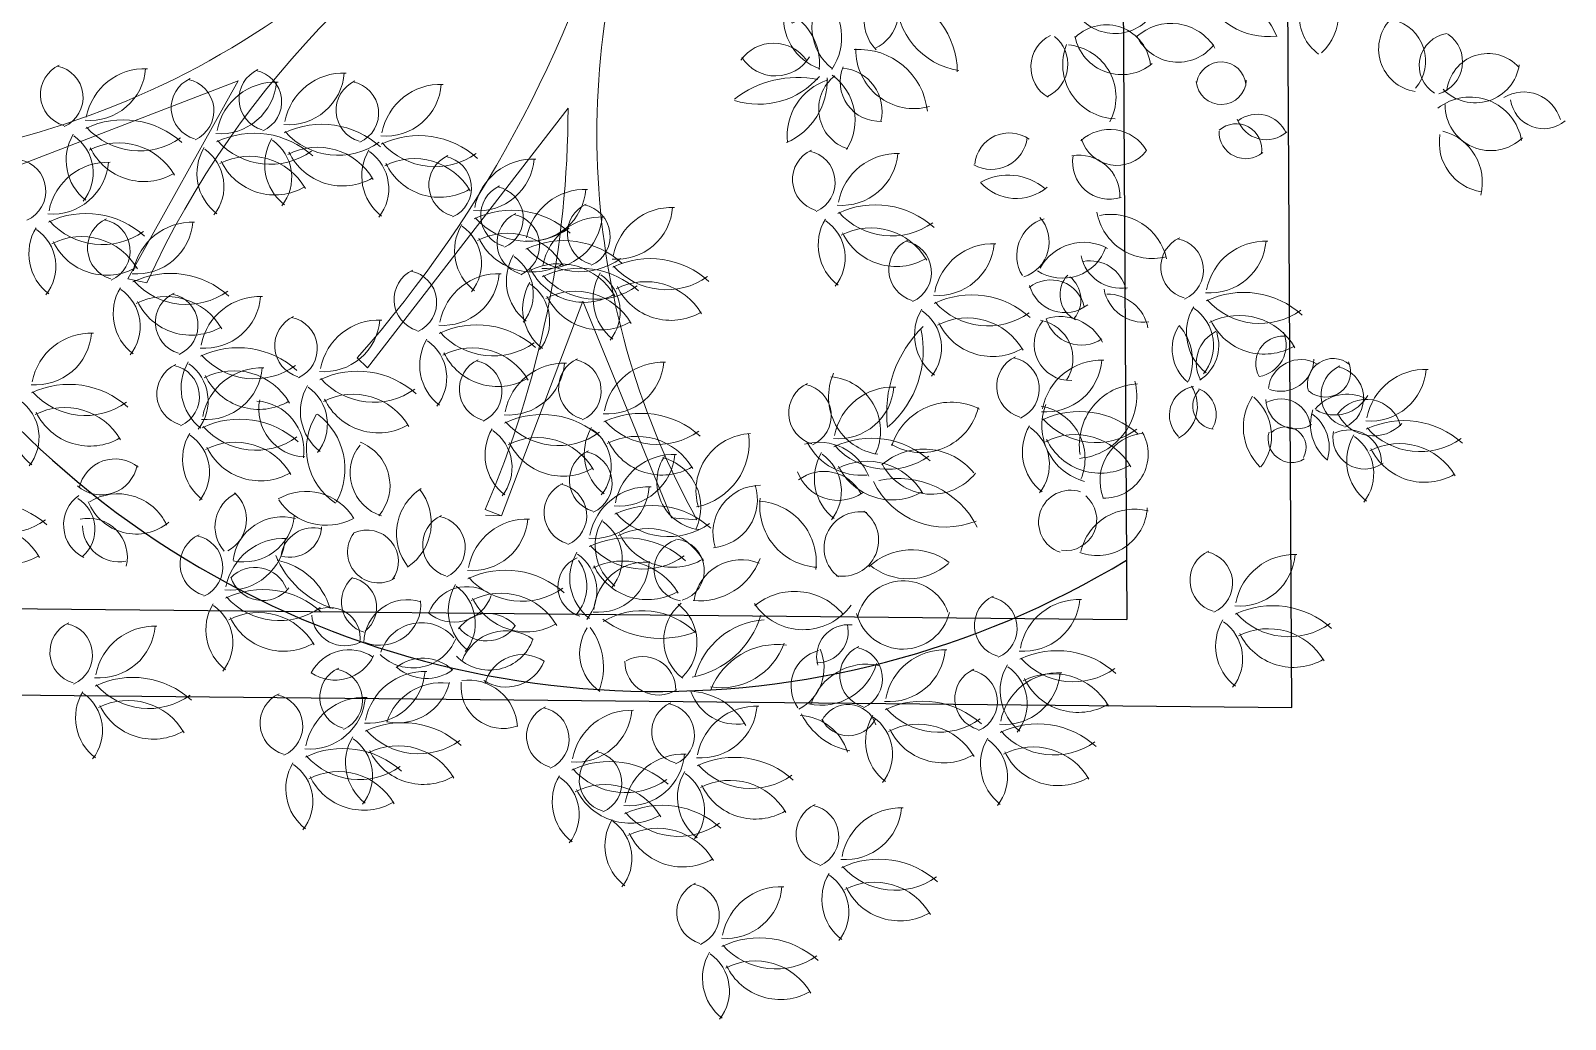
# Model space of a CAD drawing. Header units: millimetres. Extents: x 793 to 3159, y 750 to 2095.
# Drawn here: x 1321.162 to 1324.891, y 990.915 to 993.317 of the extents above; entities that cross this region are included whole.
import ezdxf

# ---------------------------------------------------------------- set-up
doc = ezdxf.new("R2010")
doc.units = ezdxf.units.MM
doc.linetypes.add('XR-CASETA$0$CONTINUA', pattern=[0])
doc.linetypes.add('XR-CASETA$0$GYM$0$CONTINUA', pattern=[0])
for name, color, linetype in [('XR-CASETA$0$A-Piso', 1, 'Continuous'), ('XR-CASETA$0$GYM$0$A-VEGETACION', 65, 'Continuous'), ('XR-CASETA$1$A-MUROS-BAJO', 3, 'Continuous')]:
    doc.layers.add(name, color=color, linetype=linetype)

# ---------------------------------------------------------------- blocks, each defined once
blk = doc.blocks.new('XR-CASETA$0$GYM$0$XR-CONJUNTO$0$A$C458D45B7')
at = {"lineweight": 0, "extrusion": (-2.43104e-07, -5.45806e-06, 1)}
blk.add_line((-0.3067, -1.749), (-0.3463, -1.7481), dxfattribs=at)
blk.add_lwpolyline([(0.1057, -1.746), (0.1681, -1.7494, -0.110183), (-0.0866, -0.95, -0.110183), (0.0225, -0.1181, 0.069274), (0.0548, -0.1083, -0.159056), (0.3751, -0.5382), (0.4313, -0.5098), (0.2694, -0.2414), (0.6188, -0.3643), (0.5483, -0.2962, -0.129481), (0.1024, -0.068, 0.184379), (0.1254, 0.0127), (0.8832, -0.1415), (0.8943, -0.0784), (0.1156, 0.0518, -0.487233), (0.1075, 0.0667, -0.157099), (0.4909, 0.4325), (0.4557, 0.4846), (0.2096, 0.2904), (0.2879, 0.6525), (0.2292, 0.5741, -0.1274), (0.063, 0.1098, -1.508538), (0.0487, 0.1166), (-0.0409, 1.3604), (-0.1014, 1.2588), (-0.0393, 0.4627, -0.187108), (-0.3498, 1.1361), (-0.3949, 1.1174), (-0.3356, 0.7801), (-0.586, 0.9428), (-0.6161, 0.9071, -0.222061), (-0.0345, 0.1193), (-0.0367, 0.1218), (-0.9935, 0.563), (-0.9683, 0.4373, -0.148996), (-0.7862, 0.3977), (-0.1177, 0.0214, -0.61159), (-0.1188, -0.006, -0.101655), (-1.381, -0.3864), (-1.4565, -0.4291), (-0.657, -0.3716, -0.12496), (-1.5382, -0.8654), (-1.5037, -0.924), (-0.968, -0.7054), (-1.2263, -1.1913), (-1.1801, -1.2004, -0.176723), (-0.0978, -0.0662, 0.164875), (-0.0374, -0.112, -0.122319), (-0.6656, -1.3725), (-0.6394, -1.3961), (-0.165, -0.7555, -0.101541), (-0.347, -1.7346), (-0.3067, -1.749), (-0.1198, -1.2235), (0.1057, -1.746)], format="xyb", close=True, dxfattribs=at)
at = {"lineweight": 0, "extrusion": (2.43104e-07, 5.45806e-06, -1)}
for centre, major_axis, start_param, end_param in [((1.7212, -0.4945), (0.0844, 0.0769, 0), 2.921424, 4.898357), ((1.5708, -0.4908), (0.0887, -0.0974, 0), 4.624499, 6.245935), ((0.6511, -0.5265), (0.0746, 0.068, 0), 3.082887, 5.021593), ((0.5328, -0.5061), (0.0677, -0.0743, 0), 4.704556, 6.562471), ((1.3911, -0.6161), (0.1186, -0.1303, 0), 3.751224, 5.04893), ((1.5298, -0.374), (0.1172, -0.1286, 0), 0.608217, 1.916874), ((0.5509, -0.5449), (0.0857, -0.0941, 0), 1.381618, 2.98878), ((0.3531, -0.5727), (0.1058, 0.0963, 0), 6.187244, 7.584647), ((0.8079, -0.4647), (0.1228, -0.1349, 0), 0.876191, 2.292519), ((0.5809, -0.6537), (0.1334, -0.1465, 0), 4.136961, 5.426322), ((1.1577, -0.4355), (0.0757, -0.0832, 0), -0.410198, 1.564219), ((0.4851, -0.523), (0.097, 0.0883, 0), 2.624439, 4.009853), ((0.3065, -0.6372), (0.0924, -0.1015, 0), 4.220644, 5.539862), ((1.1406, -0.6349), (0.0726, -0.0797, 0), 3.097635, 5.344847), ((1.2984, -0.6458), (0.0925, 0.0842, 0), 4.69803, 6.451656), ((1.9055, -0.5708), (0.0701, -0.077, 0), 0.868385, 3.107628), ((1.8147, -0.6013), (0.0684, -0.0752, 0), 4.086493, 6.142639), ((1.0432, -0.6316), (0.0635, 0.0578, 0), 2.828355, 4.970388), ((0.9604, -0.6267), (0.0642, 0.0584, 0), 6.104573, 8.123386), ((1.1762, -0.5315), (0.0858, 0.0782, 0), 1.595626, 3.656981), ((1.3126, -0.5044), (0.0742, -0.0815, 0), -0.185563, 1.859253), ((1.9797, -0.6098), (0.0531, -0.0583, 0), 1.27183, 3.717815), ((1.9253, -0.6015), (0.0597, 0.0543, 0), 6.025032, 8.287942), ((0.3333, -0.6856), (0.0658, -0.0723, 0), 2.905781, 4.823107), ((0.5423, -0.7661), (0.1235, 0.1125, 0), 5.36207, 6.898676), ((1.166, -0.6234), (0.0885, -0.0972, 0), 0.750634, 2.670163), ((1.0384, -0.705), (0.0858, -0.0942, 0), 3.951231, 5.923783), ((2.0694, -0.6791), (0.0677, -0.0743, 0), 2.389715, 4.70032), ((0.3358, -0.5709), (0.0714, 0.065, 0), 1.264913, 3.299305), ((0.673, -0.5985), (0.0953, -0.1046, 0), 0.451758, 2.314123), ((1.4206, -0.6724), (0.0447, 0.0407, 0), 4.046495, 6.887858), ((2.0365, -0.5907), (0.0801, 0.073, 0), 0.865837, 3.095513), ((0.3952, -0.9166), (0.1824, 0.1661, 0), 4.763929, 5.636252), ((0.2948, -0.5436), (0.143, 0.1302, 0), 1.427963, 2.601349), ((0.2985, -0.6789), (0.1219, 0.111, 0), 0.683436, 1.880422), ((0.5462, -0.7433), (0.0689, -0.0756, 0), 1.029573, 3.198864), ((0.3985, -0.7729), (0.0993, 0.0905, 0), 6.058163, 7.566179), ((0.5912, -0.6765), (0.0712, 0.0649, 0), 2.239479, 4.247459), ((0.4925, -0.7502), (0.0711, -0.0781, 0), 3.953652, 5.660875), ((1.4206, -0.6545), (0.045, 0.041, 0), 0.745147, 3.783208), ((2.1578, -0.7629), (0.0624, -0.0685, 0), 3.315824, 5.152296), ((-1.3694, -0.7464), (0.0578, 0.0526, 0), 2.569534, 5.006064), ((-1.4212, -0.7544), (0.0521, -0.0572, 0), 4.051015, 6.582941), ((-1.3292, -0.6723), (0.0917, -0.1007, 0), -0.777492, 0.800951), ((-1.192, -0.8251), (0.0977, -0.1073, 0), 2.477681, 3.902549), ((-1.051, -0.7726), (0.0578, 0.0526, 0), 2.569534, 5.006064), ((-1.1027, -0.7806), (0.0521, -0.0572, 0), 4.051015, 6.582941), ((-1.0107, -0.6984), (0.0917, -0.1007, 0), -0.777492, 0.800951), ((-0.8735, -0.8513), (0.0977, -0.1073, 0), 2.477681, 3.902549), ((-0.8867, -0.7475), (0.0578, 0.0526, 0), 2.569534, 5.006064), ((-0.9384, -0.7555), (0.0521, -0.0572, 0), 4.051015, 6.582941), ((-0.8464, -0.6733), (0.0917, -0.1007, 0), -0.777492, 0.800951), ((-0.7092, -0.8262), (0.0977, -0.1073, 0), 2.477681, 3.902549), ((-0.6504, -0.7704), (0.0578, 0.0526, 0), 2.569534, 5.006064), ((-0.7022, -0.7784), (0.0521, -0.0572, 0), 4.051015, 6.582941), ((-0.6101, -0.6963), (0.0917, -0.1007, 0), -0.777492, 0.800951), ((-0.4729, -0.8491), (0.0977, -0.1073, 0), 2.477681, 3.902549), ((0.5108, -0.8091), (0.1051, 0.0957, 0), 3.743488, 5.119397), ((2.0285, -0.812), (0.0854, -0.0937, 0), 3.194354, 5.266214), ((2.0764, -0.7036), (0.0819, 0.0746, 0), 1.519596, 3.869397), ((2.2045, -0.6777), (0.0544, -0.0598, 0), 0.009364, 2.152356), ((1.5113, -0.8135), (0.0514, -0.0565, 0), 3.212513, 5.011871), ((1.1541, -0.8854), (0.077, 0.0701, 0), 4.690567, 6.465808), ((1.4824, -0.7811), (0.0478, 0.0435, 0), 1.591957, 3.894), ((1.4605, -0.8232), (0.0416, -0.0457, 0), 3.128591, 5.60002), ((1.5314, -0.724), (0.0552, 0.0503, 0), 1.558302, 3.521751), ((2.0741, -0.7951), (0.0813, -0.0893, 0), 0.876257, 2.452635), ((1.9318, -0.8938), (0.0862, -0.0947, 0), 4.111917, 5.679083), ((-1.2408, -1.0165), (0.156, 0.1421, 0), 4.983233, 6.17178), ((-0.9223, -1.0427), (0.156, 0.1421, 0), 4.983233, 6.17178), ((-0.758, -1.0176), (0.156, 0.1421, 0), 4.983233, 6.17178), ((-0.5218, -1.0405), (0.156, 0.1421, 0), 4.983233, 6.17178), ((0.8645, -0.7958), (0.0594, -0.0652, 0), -0.726496, 1.218619), ((0.9098, -0.8788), (0.0568, -0.0624, 0), 2.393253, 4.474922), ((1.1694, -0.7784), (0.0664, 0.0605, 0), 1.357884, 3.565082), ((-1.259, -0.9037), (0.0909, 0.0828, 0), 2.943806, 4.400315), ((-1.4256, -0.9381), (0.0813, 0.074, 0), 6.042078, 7.680112), ((-1.2077, -0.7087), (0.1269, 0.1155, 0), 1.666781, 3.133707), ((-1.2519, -1.0183), (0.1055, -0.1158, 0), 3.38331, 4.908592), ((-0.8892, -0.7349), (0.1269, 0.1155, 0), 1.666781, 3.133707), ((-0.7763, -0.9048), (0.0909, 0.0828, 0), 2.943806, 4.400315), ((-0.9429, -0.9392), (0.0813, 0.074, 0), 6.042078, 7.680112), ((-0.725, -0.7098), (0.1269, 0.1155, 0), 1.666781, 3.133707), ((-0.7691, -1.0194), (0.1055, -0.1158, 0), 3.38331, 4.908592), ((-0.4887, -0.7327), (0.1269, 0.1155, 0), 1.666781, 3.133707), ((0.4619, -0.9165), (0.0578, 0.0526, 0), 2.569534, 5.006064), ((0.4102, -0.9246), (0.0521, -0.0572, 0), 4.051015, 6.582941), ((0.5022, -0.8424), (0.0917, -0.1007, 0), -0.777492, 0.800951), ((0.6394, -0.9952), (0.0977, -0.1073, 0), 2.477681, 3.902549), ((1.1537, -0.8603), (0.061, -0.0669, 0), 0.413196, 2.457667), ((1.0811, -0.944), (0.073, 0.0665, 0), 5.248983, 7.046658), ((-1.1946, -0.8098), (0.0974, -0.107, 0), 0.190237, 1.841773), ((-0.9405, -0.9299), (0.0909, 0.0828, 0), 2.943806, 4.400315), ((-1.1071, -0.9643), (0.0813, 0.074, 0), 6.042078, 7.680112), ((-0.9334, -1.0445), (0.1055, -0.1158, 0), 3.38331, 4.908592), ((-0.7118, -0.8109), (0.0974, -0.107, 0), 0.190237, 1.841773), ((-0.54, -0.9277), (0.0909, 0.0828, 0), 2.943806, 4.400315), ((-0.7066, -0.9621), (0.0813, 0.074, 0), 6.042078, 7.680112), ((-0.5328, -1.0423), (0.1055, -0.1158, 0), 3.38331, 4.908592), ((-0.4213, -0.9474), (0.0578, 0.0526, 0), 2.569534, 5.006064), ((-0.4731, -0.9554), (0.0521, -0.0572, 0), 4.051015, 6.582941), ((-0.3811, -0.8732), (0.0917, -0.1007, 0), -0.777492, 0.800951), ((-0.2439, -1.0261), (0.0977, -0.1073, 0), 2.477681, 3.902549), ((0.9106, -1.0346), (0.0926, -0.1017, 0), 3.353254, 4.564957), ((-1.5071, -0.9838), (0.0521, -0.0572, 0), 4.051015, 6.582941), ((-1.4151, -0.9016), (0.0917, -0.1007, 0), -0.777492, 0.800951), ((-1.2779, -1.0544), (0.0977, -0.1073, 0), 2.477681, 3.902549), ((-0.8761, -0.836), (0.0974, -0.107, 0), 0.190237, 1.841773), ((-0.4756, -0.8338), (0.0974, -0.107, 0), 0.190237, 1.841773), ((0.926, -0.8367), (0.0863, 0.0786, 0), 1.589818, 3.127586), ((-0.2941, -1.0186), (0.0578, 0.0526, 0), 2.569534, 5.006064), ((-0.3459, -1.0266), (0.0521, -0.0572, 0), 4.051015, 6.582941), ((-0.2539, -0.9445), (0.0917, -0.1007, 0), -0.777492, 0.800951), ((-0.1167, -1.0973), (0.0977, -0.1073, 0), 2.477681, 3.902549), ((0.5906, -1.1866), (0.156, 0.1421, 0), 4.983233, 6.17178), ((-0.2927, -1.2175), (0.156, 0.1421, 0), 4.983233, 6.17178), ((-0.0824, -1.0582), (0.0578, 0.0526, 0), 2.569534, 5.006064), ((-0.1341, -1.0662), (0.0521, -0.0572, 0), 4.051015, 6.582941), ((-0.0421, -0.9841), (0.0917, -0.1007, 0), -0.777492, 0.800951), ((0.0951, -1.1369), (0.0977, -0.1073, 0), 2.477681, 3.902549), ((0.6236, -0.8789), (0.1269, 0.1155, 0), 1.666781, 3.133707), ((1.0253, -1.0902), (0.069, 0.0628, 0), 3.308647, 5.138973), ((0.9205, -1.0592), (0.0664, 0.0605, 0), 6.277686, 8.249253), ((1.2581, -0.957), (0.1004, 0.0914, 0), 2.033796, 3.688076), ((1.1614, -1.1268), (0.103, 0.0938, 0), 5.235197, 6.77359), ((-1.3268, -1.2458), (0.156, 0.1421, 0), 4.983233, 6.17178), ((-0.3109, -1.1047), (0.0909, 0.0828, 0), 2.943806, 4.400315), ((-0.2596, -0.9097), (0.1269, 0.1155, 0), 1.666781, 3.133707), ((-0.3038, -1.2193), (0.1055, -0.1158, 0), 3.38331, 4.908592), ((-0.2531, -1.0846), (0.0578, 0.0526, 0), 2.569534, 5.006064), ((-0.3048, -1.0927), (0.0521, -0.0572, 0), 4.051015, 6.582941), ((-0.2128, -1.0105), (0.0917, -0.1007, 0), -0.777492, 0.800951), ((-0.0756, -1.1634), (0.0977, -0.1073, 0), 2.477681, 3.902549), ((0.5723, -1.0738), (0.0909, 0.0828, 0), 2.943806, 4.400315), ((0.4057, -1.1082), (0.0813, 0.074, 0), 6.042078, 7.680112), ((0.5795, -1.1885), (0.1055, -0.1158, 0), 3.38331, 4.908592), ((1.3608, -1.1116), (0.0578, 0.0526, 0), 2.569534, 5.006064), ((1.3091, -1.1196), (0.0521, -0.0572, 0), 4.051015, 6.582941), ((1.5383, -1.1903), (0.0977, -0.1073, 0), 2.477681, 3.902549), ((-1.345, -1.133), (0.0909, 0.0828, 0), 2.943806, 4.400315), ((-1.5116, -1.1674), (0.0813, 0.074, 0), 6.042078, 7.680112), ((-1.2937, -0.9381), (0.1269, 0.1155, 0), 1.666781, 3.133707), ((-1.3378, -1.2477), (0.1055, -0.1158, 0), 3.38331, 4.908592), ((-1.2476, -1.1172), (0.0578, 0.0526, 0), 2.569534, 5.006064), ((-1.2994, -1.1252), (0.0521, -0.0572, 0), 4.051015, 6.582941), ((-1.2073, -1.043), (0.0917, -0.1007, 0), -0.777492, 0.800951), ((-1.0702, -1.1959), (0.0977, -0.1073, 0), 2.477681, 3.902549), ((-0.4775, -1.1391), (0.0813, 0.074, 0), 6.042078, 7.680112), ((-0.2465, -1.0107), (0.0974, -0.107, 0), 0.190237, 1.841773), ((-0.1655, -1.2887), (0.156, 0.1421, 0), 4.983233, 6.17178), ((0.6368, -0.9799), (0.0974, -0.107, 0), 0.190237, 1.841773), ((0.7002, -1.1307), (0.0578, 0.0526, 0), 2.569534, 5.006064), ((0.6485, -1.1387), (0.0521, -0.0572, 0), 4.051015, 6.582941), ((0.7405, -1.0565), (0.0917, -0.1007, 0), -0.777492, 0.800951), ((0.8777, -1.2094), (0.0977, -0.1073, 0), 2.477681, 3.902549), ((1.0421, -1.0332), (0.0826, 0.0753, 0), 1.048711, 2.866113), ((1.0967, -1.1776), (0.0894, 0.0814, 0), 4.357835, 5.930551), ((1.4011, -1.0374), (0.0917, -0.1007, 0), -0.777492, 0.800951), ((-1.2805, -1.0391), (0.0974, -0.107, 0), 0.190237, 1.841773), ((-0.1837, -1.1759), (0.0909, 0.0828, 0), 2.943806, 4.400315), ((-0.1324, -0.9809), (0.1269, 0.1155, 0), 1.666781, 3.133707), ((-0.1766, -1.2906), (0.1055, -0.1158, 0), 3.38331, 4.908592), ((0.0463, -1.3283), (0.156, 0.1421, 0), 4.983233, 6.17178), ((1.1846, -1.0688), (0.0724, 0.066, 0), 2.126203, 3.662822), ((1.1126, -1.19), (0.0655, 0.0597, 0), 5.242094, 6.774017), ((-0.3503, -1.2103), (0.0813, 0.074, 0), 6.042078, 7.680112), ((-0.1193, -1.082), (0.0974, -0.107, 0), 0.190237, 1.841773), ((-0.1245, -1.3547), (0.156, 0.1421, 0), 4.983233, 6.17178), ((0.028, -1.2155), (0.0909, 0.0828, 0), 2.943806, 4.400315), ((0.0793, -1.0205), (0.1269, 0.1155, 0), 1.666781, 3.133707), ((0.0352, -1.3301), (0.1055, -0.1158, 0), 3.38331, 4.908592), ((1.0176, -1.2329), (0.0616, 0.0561, 0), 4.748267, 6.798588), ((1.1075, -1.1835), (0.0461, -0.0506, 0), 1.181961, 3.053836), ((1.019, -1.1975), (0.0479, -0.0526, 0), 4.531679, 6.114111), ((1.4895, -1.3817), (0.156, 0.1421, 0), 4.983233, 6.17178), ((-1.119, -1.3873), (0.156, 0.1421, 0), 4.983233, 6.17178), ((-0.5005, -1.2274), (0.0578, 0.0526, 0), 2.569534, 5.006064), ((-0.5522, -1.2354), (0.0521, -0.0572, 0), 4.051015, 6.582941), ((-0.4602, -1.1532), (0.0917, -0.1007, 0), -0.777492, 0.800951), ((-0.323, -1.3061), (0.0977, -0.1073, 0), 2.477681, 3.902549), ((-0.1427, -1.2419), (0.0909, 0.0828, 0), 2.943806, 4.400315), ((-0.3093, -1.2764), (0.0813, 0.074, 0), 6.042078, 7.680112), ((-0.0914, -1.047), (0.1269, 0.1155, 0), 1.666781, 3.133707), ((-0.1355, -1.3566), (0.1055, -0.1158, 0), 3.38331, 4.908592), ((-0.1385, -1.2499), (0.0813, 0.074, 0), 6.042078, 7.680112), ((0.0925, -1.1216), (0.0974, -0.107, 0), 0.190237, 1.841773), ((0.8289, -1.4008), (0.156, 0.1421, 0), 4.983233, 6.17178), ((1.0502, -1.1398), (0.0656, 0.0598, 0), 1.617108, 3.605764), ((1.242, -1.15), (0.0725, 0.066, 0), 2.164318, 3.678188), ((1.1553, -1.2826), (0.0683, -0.075, 0), 3.854023, 5.240722), ((1.5226, -1.0739), (0.1269, 0.1155, 0), 1.666781, 3.133707), ((-1.1372, -1.2745), (0.0909, 0.0828, 0), 2.943806, 4.400315), ((-1.3038, -1.3089), (0.0813, 0.074, 0), 6.042078, 7.680112), ((-1.0859, -1.0795), (0.1269, 0.1155, 0), 1.666781, 3.133707), ((-1.13, -1.3891), (0.1055, -0.1158, 0), 3.38331, 4.908592), ((-1.0791, -1.2944), (0.0578, 0.0526, 0), 2.569534, 5.006064), ((-1.1309, -1.3025), (0.0521, -0.0572, 0), 4.051015, 6.582941), ((-1.0388, -1.2203), (0.0917, -0.1007, 0), -0.777492, 0.800951), ((-0.9017, -1.3731), (0.0977, -0.1073, 0), 2.477681, 3.902549), ((-0.0782, -1.148), (0.0974, -0.107, 0), 0.190237, 1.841773), ((0.8106, -1.288), (0.0909, 0.0828, 0), 2.943806, 4.400315), ((0.862, -1.093), (0.1269, 0.1155, 0), 1.666781, 3.133707), ((0.8178, -1.4026), (0.1055, -0.1158, 0), 3.38331, 4.908592), ((1.043, -1.3545), (0.0783, -0.086, 0), 3.570728, 4.946469), ((1.4712, -1.2689), (0.0909, 0.0828, 0), 2.943806, 4.400315), ((1.3047, -1.3033), (0.0813, 0.074, 0), 6.042078, 7.680112), ((1.4784, -1.3835), (0.1055, -0.1158, 0), 3.38331, 4.908592), ((-1.0728, -1.1806), (0.0974, -0.107, 0), 0.190237, 1.841773), ((0.6441, -1.3224), (0.0813, 0.074, 0), 6.042078, 7.680112), ((0.8751, -1.194), (0.0974, -0.107, 0), 0.190237, 1.841773), ((1.0668, -1.3051), (0.0651, 0.0593, 0), 2.253087, 4.566682), ((0.9783, -1.3425), (0.0642, -0.0705, 0), 4.03691, 6.007166), ((1.0918, -1.2176), (0.0659, 0.06, 0), 1.69823, 3.571093), ((1.4183, -1.3094), (0.0769, 0.0701, 0), 2.97626, 4.426761), ((1.2348, -1.342), (0.0872, -0.0957, 0), 4.707112, 5.824159), ((1.4594, -1.343), (0.0578, -0.0634, 0), 1.791928, 3.410217), ((1.5357, -1.175), (0.0974, -0.107, 0), 0.190237, 1.841773), ((1.5135, -1.2978), (0.0522, -0.0573, 0), -1.25973, 0.566902), ((-0.7881, -1.3457), (0.0578, 0.0526, 0), 2.569534, 5.006064), ((-0.8399, -1.3537), (0.0521, -0.0572, 0), 4.051015, 6.582941), ((-0.7479, -1.2715), (0.0917, -0.1007, 0), -0.777492, 0.800951), ((-0.6107, -1.4244), (0.0977, -0.1073, 0), 2.477681, 3.902549), ((-0.3719, -1.4975), (0.156, 0.1421, 0), 4.983233, 6.17178), ((0.9141, -1.4743), (0.1955, -0.2147, 0), 2.163971, 3.093217), ((0.463, -1.3312), (0.166, -0.1823, 0), -1.064666, -0.000104), ((1.3267, -1.3023), (0.0744, 0.0678, 0), 0.401855, 1.714979), ((1.584, -1.3411), (0.0445, -0.0489, 0), 1.786118, 3.912369), ((-1.4478, -1.3176), (0.0917, -0.1007, 0), -0.777492, 0.800951), ((-1.3106, -1.4705), (0.0977, -0.1073, 0), 2.477681, 3.902549), ((-0.9505, -1.5645), (0.156, 0.1421, 0), 4.983233, 6.17178), ((-0.3901, -1.3847), (0.0909, 0.0828, 0), 2.943806, 4.400315), ((-0.5567, -1.4191), (0.0813, 0.074, 0), 6.042078, 7.680112), ((-0.3388, -1.1897), (0.1269, 0.1155, 0), 1.666781, 3.133707), ((-0.3829, -1.4993), (0.1055, -0.1158, 0), 3.38331, 4.908592), ((0.9678, -1.4088), (0.0578, 0.0526, 0), 2.569534, 5.006064), ((0.9161, -1.4168), (0.0521, -0.0572, 0), 4.051015, 6.582941), ((1.0081, -1.3346), (0.0917, -0.1007, 0), -0.777492, 0.800951), ((1.1453, -1.4875), (0.0977, -0.1073, 0), 2.477681, 3.902549), ((1.629, -1.4107), (0.0588, 0.0536, 0), 3.97883, 5.958356), ((1.5783, -1.3283), (0.0545, -0.0598, 0), -0.813038, 1.059981), ((1.7069, -1.3894), (0.042, -0.0461, 0), 2.007707, 4.557266), ((1.6874, -1.3597), (0.0414, -0.0455, 0), -1.262708, 1.413944), ((-0.9174, -1.2568), (0.1269, 0.1155, 0), 1.666781, 3.133707), ((-0.3256, -1.2908), (0.0974, -0.107, 0), 0.190237, 1.841773), ((-0.3375, -1.442), (0.0578, 0.0526, 0), 2.569534, 5.006064), ((-0.3893, -1.45), (0.0521, -0.0572, 0), 4.051015, 6.582941), ((-0.2972, -1.3679), (0.0917, -0.1007, 0), -0.777492, 0.800951), ((-0.16, -1.5207), (0.0977, -0.1073, 0), 2.477681, 3.902549), ((-0.0964, -1.4345), (0.0578, 0.0526, 0), 2.569534, 5.006064), ((-0.1482, -1.4425), (0.0521, -0.0572, 0), 4.051015, 6.582941), ((-0.0562, -1.3603), (0.0917, -0.1007, 0), -0.777492, 0.800951), ((0.081, -1.5132), (0.0977, -0.1073, 0), 2.477681, 3.902549), ((1.7562, -1.4153), (0.0578, 0.0526, 0), 2.569534, 5.006064), ((1.7045, -1.4233), (0.0521, -0.0572, 0), 4.051015, 6.582941), ((1.7965, -1.3411), (0.0917, -0.1007, 0), -0.777492, 0.800951), ((1.9337, -1.494), (0.0977, -0.1073, 0), 2.477681, 3.902549), ((-1.0722, -1.4679), (0.0578, 0.0526, 0), 2.569534, 5.006064), ((-1.1239, -1.4759), (0.0521, -0.0572, 0), 4.051015, 6.582941), ((-0.9687, -1.4517), (0.0909, 0.0828, 0), 2.943806, 4.400315), ((-1.1353, -1.4861), (0.0813, 0.074, 0), 6.042078, 7.680112), ((-1.0319, -1.3937), (0.0917, -0.1007, 0), -0.777492, 0.800951), ((-0.8947, -1.5466), (0.0977, -0.1073, 0), 2.477681, 3.902549), ((-0.9615, -1.5664), (0.1055, -0.1158, 0), 3.38331, 4.908592), ((-0.6595, -1.6158), (0.156, 0.1421, 0), 4.983233, 6.17178), ((0.4638, -1.4838), (0.0578, 0.0526, 0), 2.569534, 5.006064), ((0.412, -1.4919), (0.0521, -0.0572, 0), 4.051015, 6.582941), ((0.6228, -1.4419), (0.095, -0.1043, 0), 0.869755, 2.711845), ((0.477, -1.5278), (0.0893, -0.0981, 0), 3.949733, 5.869629), ((0.6413, -1.5626), (0.0977, -0.1073, 0), 2.477681, 3.902549), ((1.2417, -1.546), (0.0999, -0.1097, 0), 2.132888, 3.812413), ((1.0778, -1.4302), (0.1128, 0.1028, 0), 0.48437, 2.20123), ((1.3819, -1.4714), (0.0526, 0.0479, 0), 3.048286, 5.247826), ((1.2889, -1.4511), (0.0602, -0.0661, 0), -1.42151, 0.212376), ((1.4235, -1.448), (0.0382, -0.0419, 0), 0.840385, 3.053217), ((1.3575, -1.4699), (0.0495, 0.045, 0), 5.804263, 7.555064), ((1.7437, -1.5154), (0.069, -0.0758, 0), 2.992613, 4.319172), ((1.711, -1.3735), (0.067, 0.061, 0), 1.213283, 2.813805), ((-1.3594, -1.6618), (0.156, 0.1421, 0), 4.983233, 6.17178), ((-0.9043, -1.3578), (0.0974, -0.107, 0), 0.190237, 1.841773), ((-0.6777, -1.503), (0.0909, 0.0828, 0), 2.943806, 4.400315), ((-0.8443, -1.5374), (0.0813, 0.074, 0), 6.042078, 7.680112), ((-0.6264, -1.308), (0.1269, 0.1155, 0), 1.666781, 3.133707), ((-0.6706, -1.6176), (0.1055, -0.1158, 0), 3.38331, 4.908592), ((0.5041, -1.4097), (0.0917, -0.1007, 0), -0.777492, 0.800951), ((0.783, -1.6027), (0.1018, -0.1118, 0), 2.590682, 4.333365), ((1.1414, -1.5014), (0.0944, -0.1036, 0), 0.982263, 2.662977), ((1.0965, -1.6789), (0.156, 0.1421, 0), 4.983233, 6.17178), ((1.6259, -1.4952), (0.0909, -0.0998, 0), 1.486848, 2.875757), ((1.436, -1.5206), (0.0916, 0.0834, 0), 6.141567, 7.656072), ((1.6176, -1.4269), (0.0492, -0.054, 0), 0.172175, 2.267867), ((1.5821, -1.4997), (0.0485, -0.0533, 0), 3.374486, 5.350939), ((1.7642, -1.4868), (0.0815, 0.0742, 0), 2.96694, 4.191148), ((1.7903, -1.5105), (0.0635, 0.0579, 0), 4.479507, 6.747295), ((-1.3777, -1.549), (0.0909, 0.0828, 0), 2.943806, 4.400315), ((-1.3264, -1.3541), (0.1269, 0.1155, 0), 1.666781, 3.133707), ((-1.3705, -1.6637), (0.1055, -0.1158, 0), 3.38331, 4.908592), ((-0.9118, -1.6039), (0.082, -0.09, 0), 3.922895, 5.563815), ((-0.7854, -1.4992), (0.0784, -0.0861, 0), 0.761161, 2.48284), ((-0.6133, -1.4091), (0.0974, -0.107, 0), 0.190237, 1.841773), ((-0.2089, -1.7121), (0.156, 0.1421, 0), 4.983233, 6.17178), ((0.0322, -1.7046), (0.156, 0.1421, 0), 4.983233, 6.17178), ((0.7069, -1.433), (0.0958, -0.1052, 0), -0.620898, 1.257402), ((0.9783, -1.5849), (0.0873, -0.0959, 0), 4.040533, 5.825192), ((1.1296, -1.3711), (0.1269, 0.1155, 0), 1.666781, 3.133707), ((1.5944, -1.5453), (0.0336, -0.0369, 0), 3.099403, 5.951328), ((1.6007, -1.5446), (0.0738, 0.0672, 0), 6.048868, 7.302861), ((1.805, -1.4177), (0.0706, 0.0643, 0), 1.472484, 3.37871), ((1.8849, -1.6854), (0.156, 0.1421, 0), 4.983233, 6.17178), ((-1.5443, -1.5835), (0.0813, 0.074, 0), 6.042078, 7.680112), ((-1.3132, -1.4551), (0.0974, -0.107, 0), 0.190237, 1.841773), ((-0.9435, -1.738), (0.156, 0.1421, 0), 4.983233, 6.17178), ((-0.6264, -1.5932), (0.1167, 0.1063, 0), 2.876809, 4.428757), ((-0.8545, -1.6456), (0.111, -0.1219, 0), 4.499583, 5.944826), ((-0.1758, -1.4043), (0.1269, 0.1155, 0), 1.666781, 3.133707), ((0.0653, -1.3968), (0.1269, 0.1155, 0), 1.666781, 3.133707), ((0.0211, -1.7064), (0.1055, -0.1158, 0), 3.38331, 4.908592), ((0.5924, -1.7539), (0.156, 0.1421, 0), 4.983233, 6.17178), ((1.0782, -1.5661), (0.0909, 0.0828, 0), 2.943806, 4.400315), ((0.9117, -1.6005), (0.0813, 0.074, 0), 6.042078, 7.680112), ((1.0854, -1.6807), (0.1055, -0.1158, 0), 3.38331, 4.908592), ((1.2609, -1.6323), (0.0778, -0.0855, 0), 1.918483, 3.760095), ((1.1542, -1.5703), (0.0791, 0.072, 0), 0.195187, 2.318951), ((1.6091, -1.5243), (0.0425, 0.0387, 0), 1.734871, 4.153312), ((1.786, -1.5169), (0.057, 0.0519, 0), 1.668591, 4.040558), ((1.7493, -1.5789), (0.0585, 0.0533, 0), 4.975325, 7.002562), ((1.8666, -1.5726), (0.0909, 0.0828, 0), 2.943806, 4.400315), ((1.7001, -1.607), (0.0813, 0.074, 0), 6.042078, 7.680112), ((1.918, -1.3776), (0.1269, 0.1155, 0), 1.666781, 3.133707), ((1.8738, -1.6872), (0.1055, -0.1158, 0), 3.38331, 4.908592), ((-0.9618, -1.6252), (0.0909, 0.0828, 0), 2.943806, 4.400315), ((-0.9105, -1.4302), (0.1269, 0.1155, 0), 1.666781, 3.133707), ((-0.9546, -1.7398), (0.1055, -0.1158, 0), 3.38331, 4.908592), ((-0.2271, -1.5993), (0.0909, 0.0828, 0), 2.943806, 4.400315), ((-0.3937, -1.6337), (0.0813, 0.074, 0), 6.042078, 7.680112), ((-0.2199, -1.714), (0.1055, -0.1158, 0), 3.38331, 4.908592), ((0.014, -1.5918), (0.0909, 0.0828, 0), 2.943806, 4.400315), ((-0.1526, -1.6262), (0.0813, 0.074, 0), 6.042078, 7.680112), ((0.0784, -1.4979), (0.0974, -0.107, 0), 0.190237, 1.841773), ((0.3027, -1.6758), (0.1024, 0.0933, 0), 3.565307, 5.386182), ((0.1309, -1.5621), (0.1185, 0.1079, 0), 0.583209, 2.085095), ((0.4627, -1.6858), (0.0965, 0.0879, 0), 5.163098, 6.626384), ((0.5621, -1.4865), (0.099, -0.1087, 0), 0.621866, 1.808522), ((0.6255, -1.4462), (0.1269, 0.1155, 0), 1.666781, 3.133707), ((0.7191, -1.723), (0.1155, 0.1052, 0), 4.718896, 6.320013), ((1.1427, -1.4721), (0.0974, -0.107, 0), 0.190237, 1.841773), ((1.9311, -1.4787), (0.0974, -0.107, 0), 0.190237, 1.841773), ((-1.1284, -1.6596), (0.0813, 0.074, 0), 6.042078, 7.680112), ((-0.8973, -1.5313), (0.0974, -0.107, 0), 0.190237, 1.841773), ((-0.5678, -1.6507), (0.0806, 0.0734, 0), 2.594914, 4.537615), ((-0.6921, -1.6834), (0.0834, 0.0759, 0), 5.793524, 7.714733), ((-0.1627, -1.5054), (0.0974, -0.107, 0), 0.190237, 1.841773), ((-0.0655, -1.658), (0.0578, 0.0526, 0), 2.569534, 5.006064), ((-0.1173, -1.666), (0.0521, -0.0572, 0), 4.051015, 6.582941), ((-0.0252, -1.5838), (0.0917, -0.1007, 0), -0.777492, 0.800951), ((0.112, -1.7367), (0.0977, -0.1073, 0), 2.477681, 3.902549), ((0.1852, -1.6575), (0.086, 0.0783, 0), 2.417191, 4.449233), ((0.0519, -1.7212), (0.0841, -0.0923, 0), 4.121445, 5.863655), ((0.5742, -1.6411), (0.0909, 0.0828, 0), 2.943806, 4.400315), ((0.4076, -1.6756), (0.0813, 0.074, 0), 6.042078, 7.680112), ((0.5814, -1.7558), (0.1055, -0.1158, 0), 3.38331, 4.908592), ((-1.2467, -1.719), (0.0602, -0.0661, 0), 2.502227, 4.54115), ((0.508, -1.5903), (0.0709, -0.0778, 0), 0.120299, 1.944748), ((0.4762, -1.7275), (0.0685, -0.0752, 0), 3.211817, 4.937174), ((0.6386, -1.5472), (0.0974, -0.107, 0), 0.190237, 1.841773), ((0.659, -1.8548), (0.145, -0.1593, 0), 3.642263, 4.961959), ((0.7347, -1.5407), (0.1002, 0.0912, 0), 1.386642, 3.372135), ((-1.2818, -1.6299), (0.0592, -0.0651, 0), -0.667272, 1.44118), ((-0.1257, -1.738), (0.0578, 0.0526, 0), 2.569534, 5.006064), ((-0.1774, -1.746), (0.0521, -0.0572, 0), 4.051015, 6.582941), ((-0.0854, -1.6638), (0.0917, -0.1007, 0), -0.777492, 0.800951), ((0.0518, -1.8167), (0.0977, -0.1073, 0), 2.477681, 3.902549), ((0.3233, -1.7786), (0.0857, 0.0781, 0), 3.557171, 5.425825), ((0.1962, -1.6996), (0.0871, 0.0794, 0), 0.417724, 2.199452), ((0.7689, -1.5609), (0.1308, -0.1436, 0), 0.328466, 1.844368), ((1.0756, -1.7372), (0.0522, -0.0573, 0), 1.05275, 4.182005), ((1.0644, -1.7315), (0.0505, -0.0554, 0), 4.555762, 7.142185), ((-1.2377, -1.845), (0.088, -0.0966, 0), 3.302682, 4.998485), ((-0.9126, -1.7877), (0.0666, 0.0606, 0), 3.142668, 4.98287), ((-1.0139, -1.7723), (0.0647, 0.0589, 0), 6.162681, 8.065967), ((-0.7802, -1.8349), (0.0912, -0.1001, 0), 3.336911, 4.892596), ((-0.4314, -1.795), (0.096, 0.0875, 0), 3.183323, 4.85961), ((-0.6069, -1.7718), (0.0959, 0.0873, 0), 0.047939, 1.69324), ((0.0631, -1.9281), (0.156, 0.1421, 0), 4.983233, 6.17178), ((0.4688, -1.7106), (0.11, 0.1002, 0), 2.356072, 3.990407), ((0.3124, -1.849), (0.0993, -0.1091, 0), 3.920668, 5.558542), ((1.1392, -1.6948), (0.0905, 0.0824, 0), 0.769881, 2.634816), ((1.2321, -1.8351), (0.0893, -0.098, 0), 2.51634, 4.119105), ((-1.5505, -1.9517), (0.156, 0.1421, 0), 4.983233, 6.17178), ((-1.2828, -1.7911), (0.0649, 0.0591, 0), 2.74486, 4.817126), ((-1.3815, -1.8033), (0.0647, 0.0589, 0), 5.980387, 7.844259), ((-1.1965, -1.6859), (0.0927, 0.0844, 0), 1.60107, 3.477305), ((-0.7353, -1.6424), (0.1023, 0.0932, 0), 1.804244, 3.275247), ((-0.4192, -1.8221), (0.0578, 0.0526, 0), 2.569534, 5.006064), ((0.0962, -1.6203), (0.1269, 0.1155, 0), 1.666781, 3.133707), ((0.0521, -1.9299), (0.1055, -0.1158, 0), 3.38331, 4.908592), ((0.5658, -1.8099), (0.0649, 0.0591, 0), 2.928423, 5.62201), ((0.5228, -1.7922), (0.0647, 0.0589, 0), 6.067305, 8.748552), ((-1.5174, -1.6439), (0.1269, 0.1155, 0), 1.666781, 3.133707), ((-1.5616, -1.9535), (0.1055, -0.1158, 0), 3.38331, 4.908592), ((-1.3086, -1.8699), (0.07, 0.0637, 0), 5.213427, 7.235231), ((-0.8369, -1.8829), (0.0813, -0.0892, 0), 2.416196, 4.128775), ((-0.9339, -1.7499), (0.0834, -0.0916, 0), -0.747496, 0.92333), ((-0.7627, -1.8661), (0.0529, -0.0581, 0), 2.437983, 4.133669), ((-0.8209, -1.7829), (0.052, -0.0571, 0), -0.805592, 0.99457), ((-0.6317, -1.8666), (0.0514, -0.0564, 0), 3.434396, 6.048526), ((-0.471, -1.8301), (0.0521, -0.0572, 0), 4.051015, 6.582941), ((-0.3789, -1.7479), (0.0917, -0.1007, 0), -0.777492, 0.800951), ((-0.2418, -1.9008), (0.0977, -0.1073, 0), 2.477681, 3.902549), ((0.0449, -1.8153), (0.0909, 0.0828, 0), 2.943806, 4.400315), ((0.003, -2.0081), (0.156, 0.1421, 0), 4.983233, 6.17178), ((-0.1217, -1.8497), (0.0813, 0.074, 0), 6.042078, 7.680112), ((0.1093, -1.7214), (0.0974, -0.107, 0), 0.190237, 1.841773), ((-1.5043, -1.745), (0.0974, -0.107, 0), 0.190237, 1.841773), ((-1.2355, -1.7906), (0.0599, -0.0658, 0), 0.537292, 2.273403), ((-1.0074, -1.8808), (0.0578, 0.0526, 0), 2.569534, 5.006064), ((-1.0591, -1.8888), (0.0521, -0.0572, 0), 4.051015, 6.582941), ((-0.9671, -1.8066), (0.0917, -0.1007, 0), -0.777492, 0.800951), ((-0.8299, -1.9595), (0.0977, -0.1073, 0), 2.477681, 3.902549), ((-0.604, -1.8427), (0.0508, -0.0558, 0), 0.167275, 2.931559), ((0.0361, -1.7003), (0.1269, 0.1155, 0), 1.666781, 3.133707), ((0.1426, -1.8717), (0.0564, 0.0514, 0), 2.451914, 5.122844), ((0.1123, -1.8734), (0.0513, -0.0564, 0), 3.974747, 6.706127), ((0.6938, -1.9628), (0.1114, 0.1015, 0), 4.670271, 6.083992), ((1.4467, -1.8713), (0.0578, 0.0526, 0), 2.569534, 5.006064), ((1.395, -1.8793), (0.0521, -0.0572, 0), 4.051015, 6.582941), ((1.487, -1.7971), (0.0917, -0.1007, 0), -0.777492, 0.800951), ((1.6242, -1.95), (0.0977, -0.1073, 0), 2.477681, 3.902549), ((-0.6479, -1.7687), (0.1504, -0.1652, 0), 1.026125, 1.904449), ((-0.0914, -1.917), (0.0506, -0.0555, 0), 1.010889, 3.47331), ((-0.0153, -1.8953), (0.0909, 0.0828, 0), 2.943806, 4.400315), ((-0.202, -1.918), (0.0782, 0.0712, 0), 0.087647, 1.448523), ((-0.1818, -1.9297), (0.0813, 0.074, 0), 6.042078, 7.680112), ((-0.0081, -2.0099), (0.1055, -0.1158, 0), 3.38331, 4.908592), ((-0.0705, -1.855), (0.0836, -0.0918, 0), -0.851667, 0.813229), ((0.0484, -1.9811), (0.0936, 0.0853, 0), 3.9493, 5.480078), ((0.1747, -1.7893), (0.1161, 0.1058, 0), 1.073021, 2.387841), ((0.2802, -1.9608), (0.0861, 0.0784, 0), 4.018379, 5.808748), ((0.6811, -1.7353), (0.109, 0.0992, 0), 1.559887, 2.985463), ((-0.9013, -1.9679), (0.0549, -0.0603, 0), 3.061552, 5.056317), ((-0.8791, -2.0337), (0.1131, -0.1242, 0), 4.05378, 5.144977), ((-0.2906, -2.0922), (0.156, 0.1421, 0), 4.983233, 6.17178), ((-0.2575, -1.7844), (0.1269, 0.1155, 0), 1.666781, 3.133707), ((0.0492, -1.8013), (0.0974, -0.107, 0), 0.190237, 1.841773), ((0.6749, -2.0027), (0.0773, -0.0849, 0), 2.540907, 5.084101), ((-0.8787, -2.1509), (0.156, 0.1421, 0), 4.983233, 6.17178), ((-0.8847, -1.8854), (0.0601, 0.0547, 0), 1.393449, 3.554503), ((-0.6148, -1.9644), (0.057, 0.0519, 0), 2.578652, 4.726233), ((-0.6793, -1.9791), (0.0541, 0.0493, 0), 5.612257, 7.909224), ((-0.3859, -2.0219), (0.0731, 0.0665, 0), 4.229845, 6.060505), ((-0.3088, -1.9794), (0.0909, 0.0828, 0), 2.943806, 4.400315), ((-0.4754, -2.0138), (0.0813, 0.074, 0), 6.042078, 7.680112), ((-0.3017, -2.094), (0.1055, -0.1158, 0), 3.38331, 4.908592), ((0.4118, -2.0705), (0.1022, -0.1122, 0), 3.166321, 4.746743), ((0.9254, -1.9911), (0.0578, 0.0526, 0), 2.569534, 5.006064), ((0.8737, -1.9991), (0.0521, -0.0572, 0), 4.051015, 6.582941), ((0.9657, -1.9169), (0.0917, -0.1007, 0), -0.777492, 0.800951), ((1.1029, -2.0698), (0.0977, -0.1073, 0), 2.477681, 3.902549), ((1.5754, -2.1414), (0.156, 0.1421, 0), 4.983233, 6.17178), ((-0.8456, -1.8431), (0.1269, 0.1155, 0), 1.666781, 3.133707), ((-0.8898, -2.1527), (0.1055, -0.1158, 0), 3.38331, 4.908592), ((-0.7195, -2.0556), (0.0557, 0.0507, 0), 4.867473, 7.140226), ((-0.529, -2.0638), (0.0786, 0.0716, 0), 3.876768, 5.736712), ((-0.5982, -1.9703), (0.0669, -0.0735, 0), -0.935183, 1.086705), ((-0.4195, -1.9143), (0.0708, 0.0645, 0), 1.04514, 3.011148), ((-0.2444, -1.8855), (0.0974, -0.107, 0), 0.190237, 1.841773), ((0.0431, -2.1571), (0.124, -0.1362, 0), 3.319613, 4.638387), ((0.2091, -2.0412), (0.0781, -0.0858, 0), 1.365148, 3.170115), ((0.0571, -2.0498), (0.0865, 0.0788, 0), 6.08891, 7.797405), ((0.4287, -1.8685), (0.0962, -0.1057, 0), -0.22961, 1.697981), ((0.6723, -1.9376), (0.0783, -0.086, 0), -0.613396, 2.029773), ((1.5571, -2.0286), (0.0909, 0.0828, 0), 2.943806, 4.400315), ((1.3906, -2.063), (0.0813, 0.074, 0), 6.042078, 7.680112), ((1.6084, -1.8336), (0.1269, 0.1155, 0), 1.666781, 3.133707), ((1.5643, -2.1432), (0.1055, -0.1158, 0), 3.38331, 4.908592), ((-0.8969, -2.0381), (0.0909, 0.0828, 0), 2.943806, 4.400315), ((-1.0635, -2.0725), (0.0813, 0.074, 0), 6.042078, 7.680112), ((-0.8325, -1.9442), (0.0974, -0.107, 0), 0.190237, 1.841773), ((-0.6826, -1.9915), (0.0601, 0.0547, 0), 1.804241, 3.776705), ((-0.4944, -2.1165), (0.0698, -0.0766, 0), 2.607937, 4.729847), ((-0.3332, -2.0743), (0.0644, 0.0586, 0), 4.465016, 6.303995), ((0.0809, -1.8037), (0.1587, -0.1742, 0), 0.345184, 1.356009), ((0.1198, -1.9213), (0.1593, 0.1451, 0), 1.00711, 2.105119), ((0.3506, -2.1743), (0.1247, -0.1369, 0), 2.543031, 3.801704), ((0.5426, -2.0743), (0.0571, 0.052, 0), 3.585355, 5.548075), ((0.4651, -2.0153), (0.056, 0.051, 0), 0.48544, 2.307087), ((1.6216, -1.9347), (0.0974, -0.107, 0), 0.190237, 1.841773), ((-1.3195, -2.1006), (0.0578, 0.0526, 0), 2.569534, 5.006064), ((-1.3713, -2.1086), (0.0521, -0.0572, 0), 4.051015, 6.582941), ((-1.2793, -2.0264), (0.0917, -0.1007, 0), -0.777492, 0.800951), ((-1.1421, -2.1793), (0.0977, -0.1073, 0), 2.477681, 3.902549), ((-0.5177, -2.0103), (0.0834, 0.0759, 0), 1.098371, 3.068093), ((-0.3311, -2.0131), (0.0826, 0.0753, 0), 1.049221, 3.093477), ((-0.3391, -1.9696), (0.057, -0.0625, 0), -0.246584, 1.641422), ((-0.2882, -2.1431), (0.0849, 0.0774, 0), 4.235337, 6.046289), ((0.0019, -2.0768), (0.0758, -0.0832, 0), 1.317084, 2.865627), ((-0.2105, -2.1149), (0.1171, 0.1067, 0), 0.067922, 1.089621), ((0.232, -1.995), (0.1087, -0.1193, 0), -0.517411, 0.883582), ((0.3727, -2.2226), (0.1287, 0.1172, 0), 4.23806, 5.558372), ((0.6009, -2.1201), (0.0578, 0.0526, 0), 2.569534, 5.006064), ((1.0541, -2.2612), (0.156, 0.1421, 0), 4.983233, 6.17178), ((-0.6686, -2.1858), (0.0698, -0.0767, 0), 2.766974, 4.44246), ((-0.2473, -2.1796), (0.0695, 0.0633, 0), 4.11451, 6.021325), ((0.0442, -2.1647), (0.0594, 0.0541, 0), 4.913936, 7.019776), ((0.4944, -2.1477), (0.0664, 0.0605, 0), 3.241774, 5.168831), ((0.3716, -2.1055), (0.0756, -0.083, 0), -1.266144, 0.247817), ((0.5907, -2.2354), (0.0966, -0.106, 0), 2.611195, 4.065193), ((0.5491, -2.1281), (0.0521, -0.0572, 0), 4.051015, 6.582941), ((0.6412, -2.0459), (0.0917, -0.1007, 0), -0.777492, 0.800951), ((0.7784, -2.1988), (0.0977, -0.1073, 0), 2.477681, 3.902549), ((1.0358, -2.1484), (0.0909, 0.0828, 0), 2.943806, 4.400315), ((1.0872, -1.9534), (0.1269, 0.1155, 0), 1.666781, 3.133707), ((1.043, -2.263), (0.1055, -0.1158, 0), 3.38331, 4.908592), ((-0.7056, -2.0532), (0.0696, -0.0764, 0), -0.413826, 1.312985), ((-0.4892, -2.2044), (0.0709, -0.0778, 0), 3.19712, 4.606252), ((-0.484, -2.0394), (0.0731, -0.0803, 0), 0.082053, 1.427671), ((-0.29, -2.0656), (0.0737, 0.0671, 0), 1.096087, 2.860218), ((0.0814, -2.0955), (0.0605, 0.0551, 0), 1.717436, 3.872544), ((0.4753, -2.0536), (0.0947, -0.104, 0), -0.571332, 0.931252), ((0.8812, -2.1699), (0.0578, 0.0526, 0), 2.569534, 5.006064), ((0.8295, -2.178), (0.0521, -0.0572, 0), 4.051015, 6.582941), ((0.9215, -2.0958), (0.0917, -0.1007, 0), -0.777492, 0.800951), ((1.0587, -2.2486), (0.0977, -0.1073, 0), 2.477681, 3.902549), ((0.8693, -2.1828), (0.0813, 0.074, 0), 6.042078, 7.680112), ((1.1003, -2.0545), (0.0974, -0.107, 0), 0.190237, 1.841773), ((-1.1909, -2.3707), (0.156, 0.1421, 0), 4.983233, 6.17178), ((-0.6616, -2.1976), (0.0578, 0.0526, 0), 2.569534, 5.006064), ((-0.7134, -2.2057), (0.0521, -0.0572, 0), 4.051015, 6.582941), ((-0.6214, -2.1235), (0.0917, -0.1007, 0), -0.777492, 0.800951), ((-0.4842, -2.2764), (0.0977, -0.1073, 0), 2.477681, 3.902549), ((-0.4426, -2.297), (0.1031, 0.0939, 0), 4.176659, 5.555724), ((-0.5518, -2.1279), (0.0872, -0.0958, 0), -0.604362, 0.920285), ((-0.2948, -2.1637), (0.0757, 0.0689, 0), 1.95551, 3.964827), ((-0.3769, -2.2689), (0.0879, 0.08, 0), 5.29327, 6.951225), ((-1.2091, -2.2579), (0.0909, 0.0828, 0), 2.943806, 4.400315), ((-1.1578, -2.0629), (0.1269, 0.1155, 0), 1.666781, 3.133707), ((-1.202, -2.3725), (0.1055, -0.1158, 0), 3.38331, 4.908592), ((-0.8054, -2.2632), (0.0578, 0.0526, 0), 2.569534, 5.006064), ((-0.8572, -2.2712), (0.0521, -0.0572, 0), 4.051015, 6.582941), ((-0.7651, -2.1891), (0.0917, -0.1007, 0), -0.777492, 0.800951), ((-0.6279, -2.3419), (0.0977, -0.1073, 0), 2.477681, 3.902549), ((0.1466, -2.2658), (0.0578, 0.0526, 0), 2.569534, 5.006064), ((0.0949, -2.2738), (0.0521, -0.0572, 0), 4.051015, 6.582941), ((0.1574, -2.326), (0.118, 0.1075, 0), 5.462246, 6.506525), ((0.272, -2.1268), (0.0869, 0.0791, 0), 2.121846, 3.517128), ((0.1869, -2.1917), (0.0917, -0.1007, 0), -0.777492, 0.800951), ((0.3241, -2.3445), (0.0977, -0.1073, 0), 2.477681, 3.902549), ((0.5455, -2.2619), (0.0525, 0.0478, 0), 4.308395, 6.697311), ((0.7295, -2.3902), (0.156, 0.1421, 0), 4.983233, 6.17178), ((0.7626, -2.0824), (0.1269, 0.1155, 0), 1.666781, 3.133707), ((-1.3757, -2.2923), (0.0813, 0.074, 0), 6.042078, 7.680112), ((-1.1447, -2.164), (0.0974, -0.107, 0), 0.190237, 1.841773), ((-0.1575, -2.2819), (0.0578, 0.0526, 0), 2.569534, 5.006064), ((-0.2092, -2.29), (0.0521, -0.0572, 0), 4.051015, 6.582941), ((-0.1172, -2.2078), (0.0917, -0.1007, 0), -0.777492, 0.800951), ((0.02, -2.3606), (0.0977, -0.1073, 0), 2.477681, 3.902549), ((0.4237, -2.3478), (0.0947, 0.0862, 0), 5.4867, 6.696734), ((0.5785, -2.1404), (0.1114, -0.1224, 0), 0.907109, 1.835464), ((0.5454, -2.1943), (0.0536, 0.0488, 0), 1.197735, 3.396556), ((0.7113, -2.2774), (0.0909, 0.0828, 0), 2.943806, 4.400315), ((0.5447, -2.3118), (0.0813, 0.074, 0), 6.042078, 7.680112), ((0.7185, -2.392), (0.1055, -0.1158, 0), 3.38331, 4.908592), ((1.0099, -2.44), (0.156, 0.1421, 0), 4.983233, 6.17178), ((-0.533, -2.4677), (0.156, 0.1421, 0), 4.983233, 6.17178), ((0.7757, -2.1835), (0.0974, -0.107, 0), 0.190237, 1.841773), ((0.9916, -2.3272), (0.0909, 0.0828, 0), 2.943806, 4.400315), ((0.8251, -2.3616), (0.0813, 0.074, 0), 6.042078, 7.680112), ((1.0429, -2.1322), (0.1269, 0.1155, 0), 1.666781, 3.133707), ((0.9988, -2.4419), (0.1055, -0.1158, 0), 3.38331, 4.908592), ((-0.6768, -2.5333), (0.156, 0.1421, 0), 4.983233, 6.17178), ((-0.5512, -2.3549), (0.0909, 0.0828, 0), 2.943806, 4.400315), ((-0.7178, -2.3894), (0.0813, 0.074, 0), 6.042078, 7.680112), ((-0.4999, -2.16), (0.1269, 0.1155, 0), 1.666781, 3.133707), ((-0.5441, -2.4696), (0.1055, -0.1158, 0), 3.38331, 4.908592), ((0.2753, -2.5359), (0.156, 0.1421, 0), 4.983233, 6.17178), ((1.0561, -2.2333), (0.0974, -0.107, 0), 0.190237, 1.841773), ((-0.6437, -2.2255), (0.1269, 0.1155, 0), 1.666781, 3.133707), ((-0.4868, -2.261), (0.0974, -0.107, 0), 0.190237, 1.841773), ((-0.0288, -2.552), (0.156, 0.1421, 0), 4.983233, 6.17178), ((-0.0273, -2.3857), (0.0578, 0.0526, 0), 2.569534, 5.006064), ((-0.0791, -2.3937), (0.0521, -0.0572, 0), 4.051015, 6.582941), ((0.0129, -2.3115), (0.0917, -0.1007, 0), -0.777492, 0.800951), ((0.1501, -2.4644), (0.0977, -0.1073, 0), 2.477681, 3.902549), ((0.3084, -2.2281), (0.1269, 0.1155, 0), 1.666781, 3.133707), ((-0.695, -2.4205), (0.0909, 0.0828, 0), 2.943806, 4.400315), ((-0.8616, -2.4549), (0.0813, 0.074, 0), 6.042078, 7.680112), ((-0.6878, -2.5352), (0.1055, -0.1158, 0), 3.38331, 4.908592), ((-0.0471, -2.4392), (0.0909, 0.0828, 0), 2.943806, 4.400315), ((-0.2136, -2.4736), (0.0813, 0.074, 0), 6.042078, 7.680112), ((0.0043, -2.2443), (0.1269, 0.1155, 0), 1.666781, 3.133707), ((-0.0399, -2.5539), (0.1055, -0.1158, 0), 3.38331, 4.908592), ((0.257, -2.4231), (0.0909, 0.0828, 0), 2.943806, 4.400315), ((0.0905, -2.4575), (0.0813, 0.074, 0), 6.042078, 7.680112), ((0.2642, -2.5377), (0.1055, -0.1158, 0), 3.38331, 4.908592), ((-0.6305, -2.3266), (0.0974, -0.107, 0), 0.190237, 1.841773), ((0.0174, -2.3453), (0.0974, -0.107, 0), 0.190237, 1.841773), ((0.3215, -2.3292), (0.0974, -0.107, 0), 0.190237, 1.841773), ((0.1013, -2.6558), (0.156, 0.1421, 0), 4.983233, 6.17178), ((0.5023, -2.5061), (0.0578, 0.0526, 0), 2.569534, 5.006064), ((0.4505, -2.5141), (0.0521, -0.0572, 0), 4.051015, 6.582941), ((0.5426, -2.4319), (0.0917, -0.1007, 0), -0.777492, 0.800951), ((0.6798, -2.5848), (0.0977, -0.1073, 0), 2.477681, 3.902549), ((0.0831, -2.543), (0.0909, 0.0828, 0), 2.943806, 4.400315), ((-0.0835, -2.5774), (0.0813, 0.074, 0), 6.042078, 7.680112), ((0.1344, -2.348), (0.1269, 0.1155, 0), 1.666781, 3.133707), ((0.0902, -2.6576), (0.1055, -0.1158, 0), 3.38331, 4.908592), ((0.1475, -2.4491), (0.0974, -0.107, 0), 0.190237, 1.841773), ((0.6309, -2.7762), (0.156, 0.1421, 0), 4.983233, 6.17178), ((0.6127, -2.6634), (0.0909, 0.0828, 0), 2.943806, 4.400315), ((0.4461, -2.6978), (0.0813, 0.074, 0), 6.042078, 7.680112), ((0.664, -2.4684), (0.1269, 0.1155, 0), 1.666781, 3.133707), ((0.6199, -2.778), (0.1055, -0.1158, 0), 3.38331, 4.908592), ((0.2159, -2.7031), (0.0578, 0.0526, 0), 2.569534, 5.006064), ((0.1641, -2.7111), (0.0521, -0.0572, 0), 4.051015, 6.582941), ((0.2562, -2.629), (0.0917, -0.1007, 0), -0.777492, 0.800951), ((0.3934, -2.7818), (0.0977, -0.1073, 0), 2.477681, 3.902549), ((0.6771, -2.5695), (0.0974, -0.107, 0), 0.190237, 1.841773), ((0.3445, -2.9732), (0.156, 0.1421, 0), 4.983233, 6.17178), ((0.3776, -2.6654), (0.1269, 0.1155, 0), 1.666781, 3.133707), ((0.3263, -2.8604), (0.0909, 0.0828, 0), 2.943806, 4.400315), ((0.1597, -2.8948), (0.0813, 0.074, 0), 6.042078, 7.680112), ((0.3335, -2.975), (0.1055, -0.1158, 0), 3.38331, 4.908592), ((0.3907, -2.7665), (0.0974, -0.107, 0), 0.190237, 1.841773)]:
    blk.add_ellipse(centre, major_axis=major_axis, ratio=1, start_param=start_param, end_param=end_param, dxfattribs=at)

msp = doc.modelspace()

# ---------------------------------------------------------------- linework, layer by layer
at = {"layer": 'XR-CASETA$0$A-Piso', "color": 3, "linetype": 'XR-CASETA$0$CONTINUA', "ltscale": 0.5, "elevation": 290.82668}
for points in [[(1320.35067, 991.92065), (1323.8254, 991.8867)], [(1319.95187, 991.71492), (1324.22666, 991.67315)]]:
    msp.add_lwpolyline(points, dxfattribs=at)
at = {"layer": 'XR-CASETA$0$A-Piso', "linetype": 'XR-CASETA$0$CONTINUA', "ltscale": 0.5}
msp.add_arc((1322.68372, 993.91176, -1.22597), 2.2, 169.65629, 301.23583, dxfattribs=at)
at = {"layer": 'XR-CASETA$1$A-MUROS-BAJO', "linetype": 'XR-CASETA$0$CONTINUA', "ltscale": 0.5}
for p, q in [((1323.8012, 996.01363, 290.39394), (1323.8254, 991.8867, 290.39394)), ((1324.22666, 991.67315, 290.39394), (1324.20123, 996.00972, 290.39394))]:
    msp.add_line(p, q, dxfattribs=at)

# ---------------------------------------------------------------- block references
at = {"layer": 'XR-CASETA$0$GYM$0$A-VEGETACION', "linetype": 'XR-CASETA$0$GYM$0$CONTINUA', "ltscale": 0.5, "rotation": 358.8631387915189}
msp.add_blockref('XR-CASETA$0$GYM$0$XR-CONJUNTO$0$A$C458D45B7', (1322.64776, 993.88144, -1.22597), dxfattribs=at)

doc.saveas('drawing.dxf')
